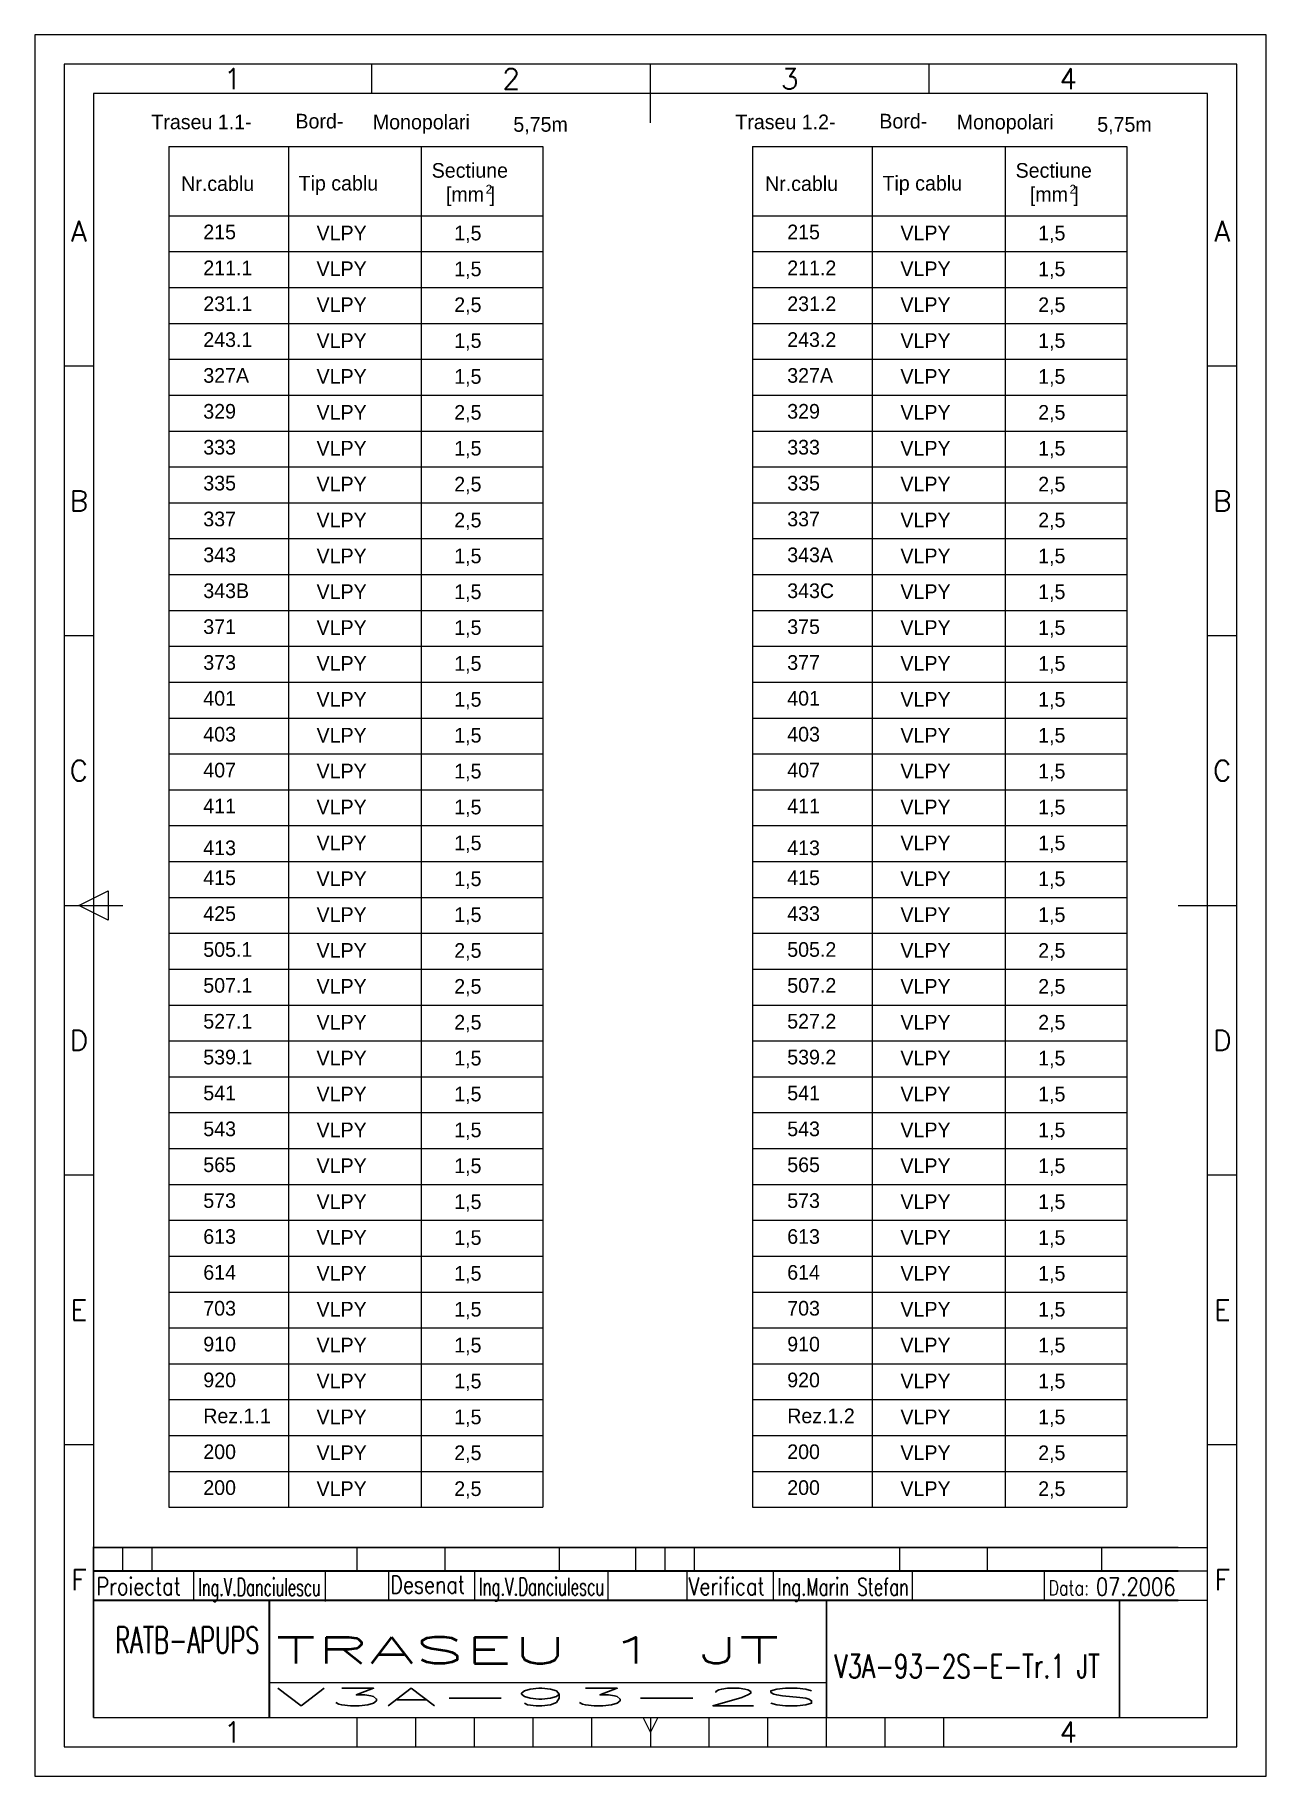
# Model space of a CAD drawing. Header units: millimetres. Extents: x 250 to 460, y 70 to 367.
import ezdxf
from ezdxf.enums import TextEntityAlignment as Align

# ---------------------------------------------------------------- set-up
doc = ezdxf.new("R2010")
doc.units = ezdxf.units.MM
doc.layers.add('INDICATOR', color=7, linetype='Continuous')
doc.styles.add('ISO', font='SIMPLEX.SHX')
doc.styles.add('ROMANS', font='ROMANS.shx', dxfattribs={"width": 0.8})

# ---------------------------------------------------------------- blocks, each defined once
blk = doc.blocks.new('indic-el')
at = {"layer": 'INDICATOR', "color": 1}
for p, q in [((-180, 25), (-180, 29)), ((-175, 25), (-175, 29)), ((-140, 25), (-140, 29)), ((-125, 25), (-125, 29)), ((-105.5, 25), (-105.5, 29)), ((-87.5, 25), (-87.5, 29)), ((-82.5, 25), (-82.5, 29)), ((-47.5, 25), (-47.5, 29)), ((-32.5, 25), (-32.5, 29)), ((-13, 25), (-13, 29)), ((-167.9, 20), (-167.9, 25)), ((-145.42, 19.8), (-145.42, 24.8)), ((-134.65, 20.08), (-134.65, 25.08)), ((-119.93, 20), (-119.93, 25)), ((-97.19, 20), (-97.19, 25)), ((-83.77, 20), (-83.77, 25)), ((-69.03, 20), (-69.03, 25)), ((-45.33, 20), (-45.33, 25)), ((-22.83, 20), (-22.83, 25)), ((-155, 6), (-60, 6))]:
    blk.add_line(p, q, dxfattribs=at)
at = {"layer": 'INDICATOR'}
blk.add_line((-92.5, 25), (-92.5, 29), dxfattribs=at)
at = {"layer": 'INDICATOR', "const_width": 0.3, "flags": 128}
for points in [[(0, 29), (-185, 29), (-185, 0)], [(0, 25), (-185, 25)], [(0, 20), (-185, 20)], [(-155, 0), (-155, 20)], [(-60, 0), (-60, 20)], [(-10, 0), (-10, 20)]]:
    blk.add_lwpolyline(points, dxfattribs=at)
at = {"layer": 'INDICATOR', "color": 1, "style": 'ROMANS', "width": 0.8}
for s, height, p in [('Proiectat', 3, (-184.48, 20.88)), ('Desenat', 3, (-134.37, 21.17)), ('Verificat', 3, (-83.49, 20.88)), ('Data:', 2.5, (-22.15, 20.88))]:
    blk.add_text(s, height=height, dxfattribs=at).set_placement(p)
at = {"layer": 'INDICATOR', "style": 'ROMANS', "width": 0.570908}
blk.add_text('RATB-APUPS', height=4.5, dxfattribs=at).set_placement((-181.28, 10.96), (-156.69, 10.96), align=Align.FIT)
at = {"layer": 'INDICATOR', "color": 1, "style": 'ROMANS'}
for tag, height, width, p, p2 in [('DESENAT', 3, 1.116423, (-119.25, 20.84), (-97.88, 20.84)), ('VERIFICAT', 3, 1.074468, (-68.34, 20.8), (-45.93, 20.8)), ('DATA', 3, 1.321041, (-14.04, 20.81), (-0.45, 20.81)), ('PROIECTAT', 3, 0.908325, (-167.12, 20.74), (-146.23, 20.74)), ('NUME_DESEN', 4.5, 2.080219, (-153.9, 9.22), (-61.18, 9.22)), ('NUMAR', 4, 2.383056, (-58.61, 6.76), (-11.4, 6.76)), ('ANS', 3, 11.421134, (-154.04, 2.01), (-61.04, 2.01))]:
    blk.add_attdef(tag, text='', height=height, dxfattribs=dict(at, width=width)).set_placement(p, p2, align=Align.FIT)
blk = doc.blocks.new('a4')
at = {"color": 70}
for p, q in [((-152.5, 287), (-152.5, 292)), ((-105, 282), (-105, 292)), ((-57.5, 287), (-57.5, 292)), ((-200, 240.5), (-205, 240.5)), ((-5, 240.5), (-10, 240.5)), ((-200, 194.5), (-205, 194.5)), ((-5, 194.5), (-10, 194.5)), ((-205, 148.5), (-195, 148.5)), ((-202.5, 148.5), (-197.5, 151)), ((-197.5, 146), (-202.5, 148.5)), ((-197.5, 151), (-197.5, 146)), ((-15, 148.5), (-5, 148.5)), ((-200, 102.5), (-205, 102.5)), ((-5, 102.5), (-10, 102.5)), ((-200, 56.5), (-205, 56.5)), ((-5, 56.5), (-10, 56.5)), ((-155, 5), (-155, 10)), ((-145, 5), (-145, 10)), ((-135, 5), (-135, 10)), ((-125, 5), (-125, 10)), ((-115, 5), (-115, 10)), ((-105, 7.5), (-106.25, 10)), ((-103.75, 10), (-105, 7.5)), ((-105, 10), (-105, 5)), ((-95, 5), (-95, 10)), ((-85, 5), (-85, 10)), ((-75, 5), (-75, 10)), ((-65, 5), (-65, 10)), ((-55, 5), (-55, 10))]:
    blk.add_line(p, q, dxfattribs=at)
at = {"color": 240}
for points in [[(0, 0), (0, 297), (-210, 297), (-210, 0)], [(-5, 5), (-5, 292), (-205, 292), (-205, 5)]]:
    blk.add_lwpolyline(points, close=True, dxfattribs=at)
at = {"color": 70}
blk.add_lwpolyline([(-200, 287), (-200, 10), (-10, 10), (-10, 287)], close=True, dxfattribs=at)
at = {"color": 50, "style": 'ISO'}
for s, p in [('1', (-176.25, 289.5)), ('2', (-128.75, 289.5)), ('3', (-81.25, 289.5)), ('4', (-33.75, 289.5)), ('A', (-202.5, 263.5)), ('A', (-7.5, 263.5)), ('B', (-202.5, 217.5)), ('B', (-7.5, 217.5)), ('C', (-202.5, 171.5)), ('C', (-7.5, 171.5)), ('D', (-202.5, 125.5)), ('D', (-7.5, 125.5)), ('E', (-202.5, 79.5)), ('E', (-7.5, 79.5)), ('F', (-202.5, 33.5)), ('F', (-7.5, 33.5)), ('1', (-176.25, 7.5)), ('4', (-33.75, 7.5))]:
    blk.add_text(s, height=3.5, dxfattribs=at).set_placement(p, align=Align.MIDDLE)

msp = doc.modelspace()

# ---------------------------------------------------------------- linework, layer by layer
at = {"color": 3}
for p, q in [((272.73, 348.18), (336.52, 348.18)), ((272.73, 348.18), (272.73, 116.12)), ((293.13, 348.18), (293.13, 116.12)), ((315.77, 348.18), (315.77, 116.12)), ((336.52, 348.18), (336.52, 116.12)), ((372.31, 348.18), (436.1, 348.18)), ((372.31, 348.18), (372.31, 116.12)), ((392.71, 348.18), (392.71, 116.12)), ((415.35, 348.18), (415.35, 116.12)), ((436.1, 348.18), (436.1, 116.12)), ((272.73, 336.4), (336.52, 336.4)), ((372.31, 336.4), (436.1, 336.4)), ((272.73, 116.12), (336.52, 116.12)), ((372.31, 116.12), (436.1, 116.12))]:
    msp.add_line(p, q, dxfattribs=at)
at = {"color": 2}
for p, q in [((272.73, 330.28), (336.52, 330.28)), ((372.31, 330.28), (436.1, 330.28)), ((272.73, 324.16), (336.52, 324.16)), ((372.31, 324.16), (436.1, 324.16)), ((272.73, 318.04), (336.52, 318.04)), ((372.31, 318.04), (436.1, 318.04)), ((272.73, 311.92), (336.52, 311.92)), ((372.31, 311.92), (436.1, 311.92)), ((272.73, 305.8), (336.52, 305.8)), ((372.31, 305.8), (436.1, 305.8)), ((272.73, 299.68), (336.52, 299.68)), ((372.31, 299.68), (436.1, 299.68)), ((272.73, 293.56), (336.52, 293.56)), ((372.31, 293.56), (436.1, 293.56)), ((272.73, 287.44), (336.52, 287.44)), ((372.31, 287.44), (436.1, 287.44)), ((272.73, 281.33), (336.52, 281.33)), ((372.31, 281.33), (436.1, 281.33)), ((272.73, 275.21), (336.52, 275.21)), ((372.31, 275.21), (436.1, 275.21)), ((272.73, 269.09), (336.52, 269.09)), ((372.31, 269.09), (436.1, 269.09)), ((272.73, 262.97), (336.52, 262.97)), ((372.31, 262.97), (436.1, 262.97)), ((272.73, 256.85), (336.52, 256.85)), ((372.31, 256.85), (436.1, 256.85)), ((272.73, 250.73), (336.52, 250.73)), ((372.31, 250.73), (436.1, 250.73)), ((272.73, 244.61), (336.52, 244.61)), ((372.31, 244.61), (436.1, 244.61)), ((272.73, 238.49), (336.52, 238.49)), ((372.31, 238.49), (436.1, 238.49)), ((272.73, 232.38), (336.52, 232.38)), ((372.31, 232.38), (436.1, 232.38)), ((272.73, 226.26), (336.52, 226.26)), ((372.31, 226.26), (436.1, 226.26)), ((272.73, 220.14), (336.52, 220.14)), ((372.31, 220.14), (436.1, 220.14)), ((272.73, 214.02), (336.52, 214.02)), ((372.31, 214.02), (436.1, 214.02)), ((272.73, 207.9), (336.52, 207.9)), ((372.31, 207.9), (436.1, 207.9)), ((272.73, 201.78), (336.52, 201.78)), ((372.31, 201.78), (436.1, 201.78)), ((272.73, 195.66), (336.52, 195.66)), ((372.31, 195.66), (436.1, 195.66)), ((272.73, 189.54), (336.52, 189.54)), ((372.31, 189.54), (436.1, 189.54)), ((272.73, 183.42), (336.52, 183.42)), ((372.31, 183.42), (436.1, 183.42)), ((272.73, 177.31), (336.52, 177.31)), ((372.31, 177.31), (436.1, 177.31)), ((272.73, 171.19), (336.52, 171.19)), ((372.31, 171.19), (436.1, 171.19)), ((272.73, 165.07), (336.52, 165.07)), ((372.31, 165.07), (436.1, 165.07)), ((272.73, 158.95), (336.52, 158.95)), ((372.31, 158.95), (436.1, 158.95)), ((272.73, 152.83), (336.52, 152.83)), ((372.31, 152.83), (436.1, 152.83)), ((272.73, 146.71), (336.52, 146.71)), ((372.31, 146.71), (436.1, 146.71)), ((272.73, 140.59), (336.52, 140.59)), ((372.31, 140.59), (436.1, 140.59)), ((272.73, 134.47), (336.52, 134.47)), ((372.31, 134.47), (436.1, 134.47)), ((272.73, 128.35), (336.52, 128.35)), ((372.31, 128.35), (436.1, 128.35)), ((272.73, 122.24), (336.52, 122.24)), ((372.31, 122.24), (436.1, 122.24))]:
    msp.add_line(p, q, dxfattribs=at)
for p, q in [((444.89, 109.25), (449.89, 109.25)), ((444.89, 105.25), (449.89, 105.25)), ((444.89, 100.25), (449.89, 100.25))]:
    msp.add_line(p, q)

# ---------------------------------------------------------------- block references
msp.add_blockref('a4', (459.89, 70.25), dxfattribs=at)
at = {"color": 3, "linetype": 'ByBlock'}
ref = msp.add_blockref('indic-el', (444.89, 80.25), dxfattribs=at)
ref.add_attrib('NUME_DESEN', 'TRASEU 1 JT ', dxfattribs={"layer": 'INDICATOR', "color": 1, "height": 4.5, "style": 'ROMANS', "width": 1.873098}).set_placement((290.99, 89.48), (383.71, 89.48), align=Align.FIT)
ref.add_attrib('ANS', 'V3A-93-2S', dxfattribs={"layer": 'INDICATOR', "color": 1, "height": 3, "style": 'ROMANS', "width": 3.518944}).set_placement((290.85, 82.26), (383.85, 82.26), align=Align.FIT)
ref.add_attrib('NUMAR', 'V3A-93-2S-E-Tr.1 JT ', dxfattribs={"layer": 'INDICATOR', "color": 1, "height": 4, "style": 'ROMANS', "width": 0.632239}).set_placement((386.28, 87.01), (433.49, 87.01), align=Align.FIT)
ref.add_attrib('DESENAT', 'Ing.V.Danciulescu', dxfattribs={"layer": 'INDICATOR', "color": 1, "height": 3, "style": 'ROMANS', "width": 0.566669}).set_placement((325.64, 101.09), (347.01, 101.09), align=Align.FIT)
ref.add_attrib('VERIFICAT', 'Ing.Marin Stefan', dxfattribs={"layer": 'INDICATOR', "color": 1, "height": 3, "style": 'ROMANS', "width": 0.612783}).set_placement((376.55, 101.05), (398.96, 101.05), align=Align.FIT)
ref.add_attrib('DATA', '07.2006', dxfattribs={"layer": 'INDICATOR', "color": 1, "height": 3, "style": 'ROMANS', "width": 0.748937}).set_placement((430.85, 101.06), (444.44, 101.06), align=Align.FIT)
ref.add_attrib('PROIECTAT', 'Ing.V.Danciulescu', dxfattribs={"layer": 'INDICATOR', "color": 1, "height": 3, "style": 'ROMANS', "width": 0.553941}).set_placement((277.77, 101), (298.66, 101), align=Align.FIT)

# ---------------------------------------------------------------- texts
at = {"color": 2}
for s, height, p in [('Traseu 1.1-', 2.5, (269.77, 351.15)), ('Bord-', 2.5, (294.34, 351.28)), ('Monopolari', 2.5, (307.54, 351.13)), ('Traseu 1.2-', 2.5, (369.36, 351.15)), ('Bord-', 2.5, (393.92, 351.28)), ('Monopolari', 2.5, (407.12, 351.13)), ('5,75m', 2.5, (331.5, 350.72)), ('5,75m', 2.5, (431.08, 350.72)), ('Sectiune', 2.5, (317.58, 342.88)), ('Sectiune', 2.5, (417.16, 342.88)), ('Nr.cablu', 2.5, (274.85, 340.63)), ('Tip cablu', 2.5, (294.88, 340.7)), ('2', 1.5, (326.79, 340.18)), ('Nr.cablu', 2.5, (374.43, 340.63)), ('Tip cablu', 2.5, (394.46, 340.7)), ('2', 1.5, (426.37, 340.18)), ('[mm ]', 2.5, (320.01, 338.8)), ('[mm ]', 2.5, (419.59, 338.8)), ('215', 2.5, (278.62, 332.38)), ('VLPY', 2.5, (297.94, 332.21)), ('1,5', 2.5, (321.42, 332.2)), ('215', 2.5, (378.21, 332.38)), ('VLPY', 2.5, (397.52, 332.21)), ('1,5', 2.5, (421.01, 332.2)), ('211.1', 2.5, (278.62, 326.26)), ('VLPY', 2.5, (297.94, 326.1)), ('1,5', 2.5, (321.42, 326.08)), ('211.2', 2.5, (378.21, 326.26)), ('VLPY', 2.5, (397.52, 326.1)), ('1,5', 2.5, (421.01, 326.08)), ('231.1', 2.5, (278.62, 320.14)), ('VLPY', 2.5, (297.94, 319.98)), ('2,5', 2.5, (321.42, 319.97)), ('231.2', 2.5, (378.21, 320.14)), ('VLPY', 2.5, (397.52, 319.98)), ('2,5', 2.5, (421.01, 319.97)), ('243.1', 2.5, (278.62, 314.02)), ('VLPY', 2.5, (297.94, 313.86)), ('1,5', 2.5, (321.42, 313.85)), ('243.2', 2.5, (378.21, 314.02)), ('VLPY', 2.5, (397.52, 313.86)), ('1,5', 2.5, (421.01, 313.85)), ('327A', 2.5, (278.62, 307.91)), ('VLPY', 2.5, (297.94, 307.74)), ('1,5', 2.5, (321.42, 307.73)), ('327A', 2.5, (378.21, 307.91)), ('VLPY', 2.5, (397.52, 307.74)), ('1,5', 2.5, (421.01, 307.73)), ('329', 2.5, (278.62, 301.79)), ('VLPY', 2.5, (297.94, 301.62)), ('2,5', 2.5, (321.42, 301.61)), ('329', 2.5, (378.21, 301.79)), ('VLPY', 2.5, (397.52, 301.62)), ('2,5', 2.5, (421.01, 301.61)), ('333', 2.5, (278.62, 295.67)), ('VLPY', 2.5, (297.94, 295.5)), ('1,5', 2.5, (321.42, 295.49)), ('333', 2.5, (378.21, 295.67)), ('VLPY', 2.5, (397.52, 295.5)), ('1,5', 2.5, (421.01, 295.49)), ('335', 2.5, (278.62, 289.55)), ('VLPY', 2.5, (297.94, 289.38)), ('2,5', 2.5, (321.42, 289.37)), ('335', 2.5, (378.21, 289.55)), ('VLPY', 2.5, (397.52, 289.38)), ('2,5', 2.5, (421.01, 289.37)), ('337', 2.5, (278.62, 283.43)), ('VLPY', 2.5, (297.94, 283.26)), ('2,5', 2.5, (321.42, 283.25)), ('337', 2.5, (378.21, 283.43)), ('VLPY', 2.5, (397.52, 283.26)), ('2,5', 2.5, (421.01, 283.25)), ('343', 2.5, (278.62, 277.31)), ('VLPY', 2.5, (297.94, 277.14)), ('1,5', 2.5, (321.42, 277.13)), ('343A', 2.5, (378.21, 277.31)), ('VLPY', 2.5, (397.52, 277.14)), ('1,5', 2.5, (421.01, 277.13)), ('343B', 2.5, (278.62, 271.19)), ('VLPY', 2.5, (297.94, 271.03)), ('1,5', 2.5, (321.42, 271.01)), ('343C', 2.5, (378.21, 271.19)), ('VLPY', 2.5, (397.52, 271.03)), ('1,5', 2.5, (421.01, 271.01)), ('371', 2.5, (278.62, 265.07)), ('VLPY', 2.5, (297.94, 264.91)), ('1,5', 2.5, (321.42, 264.9)), ('375', 2.5, (378.21, 265.07)), ('VLPY', 2.5, (397.52, 264.91)), ('1,5', 2.5, (421.01, 264.9)), ('373', 2.5, (278.62, 258.95)), ('377', 2.5, (378.21, 258.95)), ('VLPY', 2.5, (297.94, 258.79)), ('1,5', 2.5, (321.42, 258.78)), ('VLPY', 2.5, (397.52, 258.79)), ('1,5', 2.5, (421.01, 258.78)), ('401', 2.5, (278.62, 252.84)), ('VLPY', 2.5, (297.94, 252.67)), ('1,5', 2.5, (321.42, 252.66)), ('401', 2.5, (378.21, 252.84)), ('VLPY', 2.5, (397.52, 252.67)), ('1,5', 2.5, (421.01, 252.66)), ('403', 2.5, (278.62, 246.72)), ('VLPY', 2.5, (297.94, 246.55)), ('1,5', 2.5, (321.42, 246.54)), ('403', 2.5, (378.21, 246.72)), ('VLPY', 2.5, (397.52, 246.55)), ('1,5', 2.5, (421.01, 246.54)), ('407', 2.5, (278.62, 240.6)), ('VLPY', 2.5, (297.94, 240.43)), ('1,5', 2.5, (321.42, 240.42)), ('407', 2.5, (378.21, 240.6)), ('VLPY', 2.5, (397.52, 240.43)), ('1,5', 2.5, (421.01, 240.42)), ('411', 2.5, (278.62, 234.48)), ('VLPY', 2.5, (297.94, 234.31)), ('1,5', 2.5, (321.42, 234.3)), ('411', 2.5, (378.21, 234.48)), ('VLPY', 2.5, (397.52, 234.31)), ('1,5', 2.5, (421.01, 234.3)), ('413', 2.5, (278.62, 227.34)), ('VLPY', 2.5, (297.94, 228.19)), ('1,5', 2.5, (321.42, 228.18)), ('413', 2.5, (378.21, 227.34)), ('VLPY', 2.5, (397.52, 228.19)), ('1,5', 2.5, (421.01, 228.18)), ('415', 2.5, (278.62, 222.24)), ('VLPY', 2.5, (297.94, 222.07)), ('1,5', 2.5, (321.42, 222.06)), ('415', 2.5, (378.21, 222.24)), ('VLPY', 2.5, (397.52, 222.07)), ('1,5', 2.5, (421.01, 222.06)), ('425', 2.5, (278.62, 216.12)), ('VLPY', 2.5, (297.94, 215.96)), ('1,5', 2.5, (321.42, 215.94)), ('433', 2.5, (378.21, 216.12)), ('VLPY', 2.5, (397.52, 215.96)), ('1,5', 2.5, (421.01, 215.94)), ('505.1', 2.5, (278.62, 210)), ('VLPY', 2.5, (297.94, 209.84)), ('2,5', 2.5, (321.42, 209.83)), ('505.2', 2.5, (378.21, 210)), ('VLPY', 2.5, (397.52, 209.84)), ('2,5', 2.5, (421.01, 209.83)), ('507.1', 2.5, (278.62, 203.88)), ('VLPY', 2.5, (297.94, 203.72)), ('2,5', 2.5, (321.42, 203.71)), ('507.2', 2.5, (378.21, 203.88)), ('VLPY', 2.5, (397.52, 203.72)), ('2,5', 2.5, (421.01, 203.71)), ('527.1', 2.5, (278.62, 197.77)), ('VLPY', 2.5, (297.94, 197.6)), ('2,5', 2.5, (321.42, 197.59)), ('527.2', 2.5, (378.21, 197.77)), ('VLPY', 2.5, (397.52, 197.6)), ('2,5', 2.5, (421.01, 197.59)), ('539.1', 2.5, (278.62, 191.65)), ('VLPY', 2.5, (297.94, 191.48)), ('1,5', 2.5, (321.42, 191.47)), ('539.2', 2.5, (378.21, 191.65)), ('VLPY', 2.5, (397.52, 191.48)), ('1,5', 2.5, (421.01, 191.47)), ('541', 2.5, (278.62, 185.53)), ('VLPY', 2.5, (297.94, 185.36)), ('1,5', 2.5, (321.42, 185.35)), ('541', 2.5, (378.21, 185.53)), ('VLPY', 2.5, (397.52, 185.36)), ('1,5', 2.5, (421.01, 185.35)), ('543', 2.5, (278.62, 179.41)), ('VLPY', 2.5, (297.94, 179.24)), ('1,5', 2.5, (321.42, 179.23)), ('543', 2.5, (378.21, 179.41)), ('VLPY', 2.5, (397.52, 179.24)), ('1,5', 2.5, (421.01, 179.23)), ('565', 2.5, (278.62, 173.29)), ('VLPY', 2.5, (297.94, 173.12)), ('1,5', 2.5, (321.42, 173.11)), ('565', 2.5, (378.21, 173.29)), ('VLPY', 2.5, (397.52, 173.12)), ('1,5', 2.5, (421.01, 173.11)), ('573', 2.5, (278.62, 167.17)), ('VLPY', 2.5, (297.94, 167)), ('1,5', 2.5, (321.42, 166.99)), ('573', 2.5, (378.21, 167.17)), ('VLPY', 2.5, (397.52, 167)), ('1,5', 2.5, (421.01, 166.99)), ('613', 2.5, (278.62, 161.05)), ('VLPY', 2.5, (297.94, 160.89)), ('1,5', 2.5, (321.42, 160.87)), ('613', 2.5, (378.21, 161.05)), ('VLPY', 2.5, (397.52, 160.89)), ('1,5', 2.5, (421.01, 160.87)), ('614', 2.5, (278.62, 154.93)), ('614', 2.5, (378.21, 154.93)), ('VLPY', 2.5, (297.94, 154.77)), ('1,5', 2.5, (321.42, 154.76)), ('VLPY', 2.5, (397.52, 154.77)), ('1,5', 2.5, (421.01, 154.76)), ('703', 2.5, (278.62, 148.81)), ('VLPY', 2.5, (297.94, 148.65)), ('1,5', 2.5, (321.42, 148.64)), ('703', 2.5, (378.21, 148.81)), ('VLPY', 2.5, (397.52, 148.65)), ('1,5', 2.5, (421.01, 148.64)), ('910', 2.5, (278.62, 142.7)), ('VLPY', 2.5, (297.94, 142.53)), ('1,5', 2.5, (321.42, 142.52)), ('910', 2.5, (378.21, 142.7)), ('VLPY', 2.5, (397.52, 142.53)), ('1,5', 2.5, (421.01, 142.52)), ('920', 2.5, (278.62, 136.58)), ('VLPY', 2.5, (297.94, 136.41)), ('1,5', 2.5, (321.42, 136.4)), ('920', 2.5, (378.21, 136.58)), ('VLPY', 2.5, (397.52, 136.41)), ('1,5', 2.5, (421.01, 136.4)), ('Rez.1.1', 2.5, (278.62, 130.46)), ('VLPY', 2.5, (297.94, 130.29)), ('1,5', 2.5, (321.42, 130.28)), ('Rez.1.2', 2.5, (378.21, 130.46)), ('VLPY', 2.5, (397.52, 130.29)), ('1,5', 2.5, (421.01, 130.28)), ('200', 2.5, (278.62, 124.34)), ('VLPY', 2.5, (297.94, 124.17)), ('2,5', 2.5, (321.42, 124.16)), ('200', 2.5, (378.21, 124.34)), ('VLPY', 2.5, (397.52, 124.17)), ('2,5', 2.5, (421.01, 124.16)), ('200', 2.5, (278.62, 118.22)), ('VLPY', 2.5, (297.94, 118.05)), ('2,5', 2.5, (321.42, 118.04)), ('200', 2.5, (378.21, 118.22)), ('VLPY', 2.5, (397.52, 118.05)), ('2,5', 2.5, (421.01, 118.04))]:
    msp.add_text(s, height=height, dxfattribs=at).set_placement(p)

doc.saveas('drawing.dxf')
